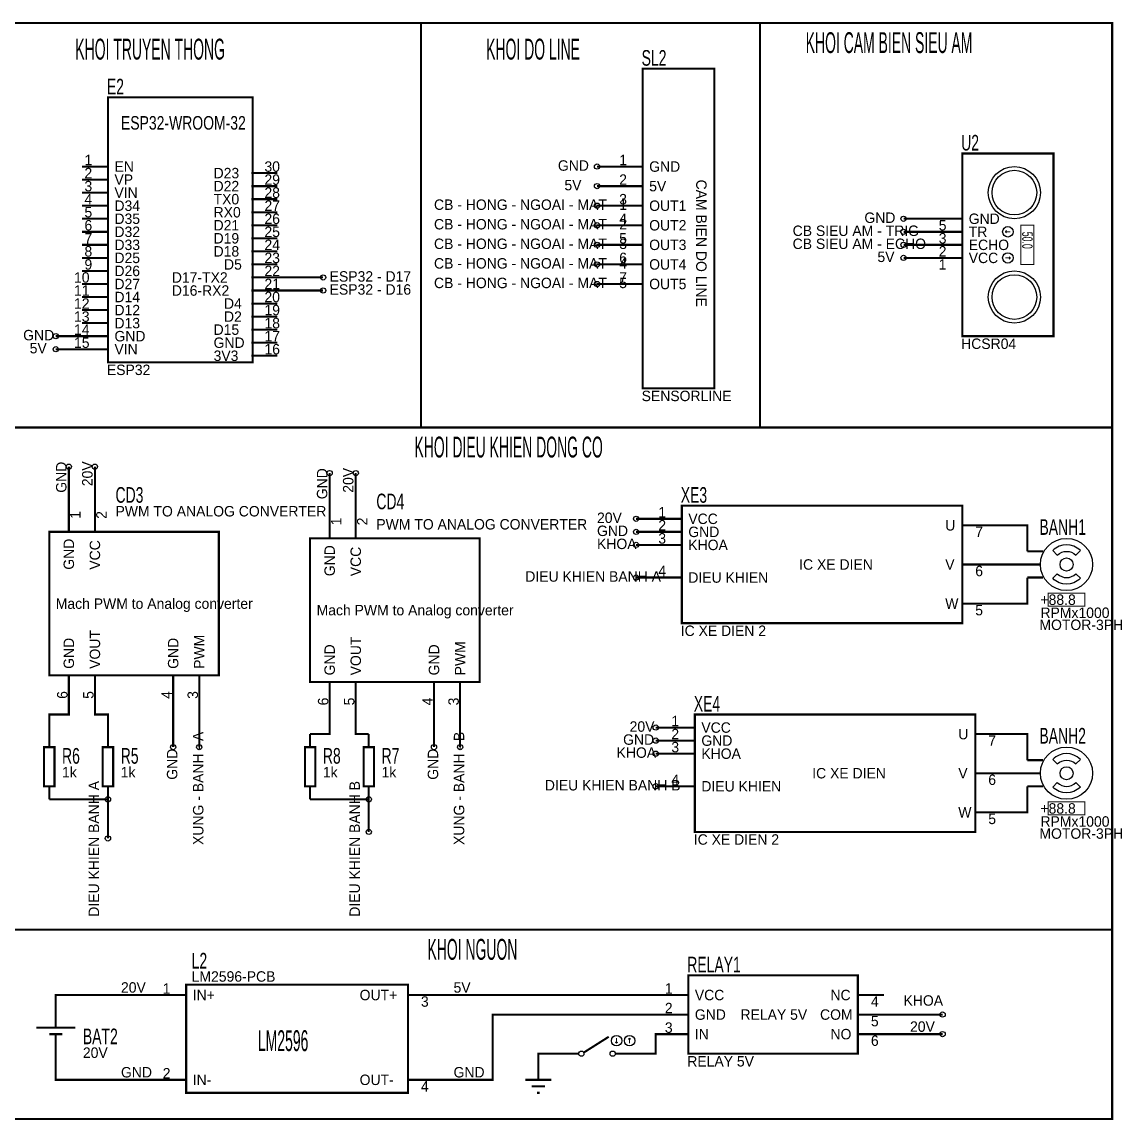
# Model space of a CAD drawing. Header units: inches. Extents: x -31.2 to 14.1, y -5 to 5.1.
# Drawn here: x -24.96 to -16.52, y -3.31 to 5.11 of the extents above; entities that cross this region are included whole.
import ezdxf

# ---------------------------------------------------------------- set-up
doc = ezdxf.new("R2010")
doc.units = ezdxf.units.IN
doc.layers.get('0').update_dxf_attribs({"linetype": 'CONTINUOUS'})
doc.layers.add('1', color=1, linetype='CONTINUOUS')

msp = doc.modelspace()

# ---------------------------------------------------------------- linework, layer by layer
for points, const_width in [([(-25.200001, 2), (-21.9, 2), (-21.9, 5.1), (-25.200001, 5.1), (-25.200001, 2)], 0.016), ([(-21.9, 2), (-19.299999, 2), (-19.299999, 5.1), (-21.9, 5.1), (-21.9, 2)], 0.016), ([(-19.299999, 2), (-16.6, 2), (-16.6, 5.1), (-19.299999, 5.1), (-19.299999, 2)], 0.016), ([(-20.200001, 2.3), (-19.65, 2.3), (-19.65, 4.75), (-20.200001, 4.75), (-20.200001, 2.3)], 0.016), ([(-24.299999, 2.5), (-23.190001, 2.5), (-23.190001, 4.53), (-24.299999, 4.53), (-24.299999, 2.5)], 0.016), ([(-17.75, 2.7), (-17.049999, 2.7), (-17.049999, 4.1), (-17.75, 4.1), (-17.75, 2.7)], 0.016), ([(-24.5, 4), (-24.299999, 4)], 0.016), ([(-20.4, 4), (-20.549999, 4)], 0.016), ([(-20.4, 4), (-20.200001, 4)], 0.016), ([(-24.5, 3.9), (-24.299999, 3.9)], 0.016), ([(-23, 3.95), (-23.200001, 3.95)], 0.016), ([(-24.5, 3.8), (-24.299999, 3.8)], 0.016), ([(-23, 3.85), (-23.200001, 3.85)], 0.016), ([(-20.4, 3.85), (-20.549999, 3.85)], 0.016), ([(-20.4, 3.85), (-20.200001, 3.85)], 0.016), ([(-23, 3.75), (-23.200001, 3.75)], 0.016), ([(-24.5, 3.7), (-24.299999, 3.7)], 0.016), ([(-23, 3.65), (-23.200001, 3.65)], 0.016), ([(-20.4, 3.7), (-20.549999, 3.7)], 0.016), ([(-20.4, 3.7), (-20.200001, 3.7)], 0.016), ([(-24.5, 3.6), (-24.299999, 3.6)], 0.016), ([(-23, 3.55), (-23.200001, 3.55)], 0.016), ([(-20.4, 3.55), (-20.549999, 3.55)], 0.016), ([(-20.4, 3.55), (-20.200001, 3.55)], 0.016), ([(-17.950001, 3.6), (-18.200001, 3.6)], 0.016), ([(-17.950001, 3.6), (-17.75, 3.6)], 0.016), ([(-17.299999, 3.25), (-17.200001, 3.25), (-17.200001, 3.55), (-17.299999, 3.55), (-17.299999, 3.25)], 0.008), ([(-24.5, 3.5), (-24.299999, 3.5)], 0.016), ([(-23, 3.45), (-23.200001, 3.45)], 0.016), ([(-17.950001, 3.5), (-18.200001, 3.5)], 0.016), ([(-17.950001, 3.5), (-17.75, 3.5)], 0.016), ([(-17.42, 3.5), (-17.41, 3.51)], 0.008), ([(-17.42, 3.5), (-17.41, 3.49)], 0.008), ([(-17.42, 3.5), (-17.379999, 3.5)], 0.008), ([(-24.5, 3.4), (-24.299999, 3.4)], 0.016), ([(-20.4, 3.4), (-20.549999, 3.4)], 0.016), ([(-20.4, 3.4), (-20.200001, 3.4)], 0.016), ([(-17.950001, 3.4), (-18.200001, 3.4)], 0.016), ([(-17.950001, 3.4), (-17.75, 3.4)], 0.016), ([(-24.5, 3.3), (-24.299999, 3.3)], 0.016), ([(-23, 3.35), (-23.200001, 3.35)], 0.016), ([(-17.950001, 3.3), (-18.200001, 3.3)], 0.016), ([(-17.950001, 3.3), (-17.75, 3.3)], 0.016), ([(-17.379999, 3.3), (-17.42, 3.3)], 0.008), ([(-17.379999, 3.3), (-17.389999, 3.31)], 0.008), ([(-17.379999, 3.3), (-17.389999, 3.29)], 0.008), ([(-24.5, 3.2), (-24.299999, 3.2)], 0.016), ([(-23, 3.25), (-23.200001, 3.25)], 0.016), ([(-20.4, 3.25), (-20.549999, 3.25)], 0.016), ([(-20.4, 3.25), (-20.200001, 3.25)], 0.016), ([(-23, 3.15), (-23.200001, 3.15)], 0.016), ([(-23, 3.15), (-22.65, 3.15)], 0.016), ([(-24.5, 3.1), (-24.299999, 3.1)], 0.016), ([(-23, 3.05), (-23.200001, 3.05)], 0.016), ([(-23, 3.05), (-22.65, 3.05)], 0.016), ([(-20.4, 3.1), (-20.549999, 3.1)], 0.016), ([(-20.4, 3.1), (-20.200001, 3.1)], 0.016), ([(-24.5, 3), (-24.299999, 3)], 0.016), ([(-23, 2.95), (-23.200001, 2.95)], 0.016), ([(-24.5, 2.9), (-24.299999, 2.9)], 0.016), ([(-24.5, 2.8), (-24.299999, 2.8)], 0.016), ([(-23, 2.85), (-23.200001, 2.85)], 0.016), ([(-24.5, 2.7), (-24.700001, 2.7)], 0.016), ([(-24.5, 2.7), (-24.299999, 2.7)], 0.016), ([(-23, 2.75), (-23.200001, 2.75)], 0.016), ([(-23, 2.65), (-23.200001, 2.65)], 0.016), ([(-24.5, 2.6), (-24.700001, 2.6)], 0.016), ([(-24.5, 2.6), (-24.299999, 2.6)], 0.016), ([(-23, 2.55), (-23.200001, 2.55)], 0.016), ([(-25.200001, -1.85), (-16.6, -1.85), (-16.6, 2), (-25.200001, 2), (-25.200001, -1.85)], 0.016), ([(-24.6, 1.4), (-24.6, 1.7)], 0.016), ([(-24.4, 1.4), (-24.4, 1.7)], 0.016), ([(-22.6, 1.35), (-22.6, 1.65)], 0.016), ([(-22.4, 1.35), (-22.4, 1.65)], 0.016), ([(-24.6, 1.4), (-24.6, 1.2)], 0.016), ([(-24.4, 1.4), (-24.4, 1.2)], 0.016), ([(-22.6, 1.35), (-22.6, 1.15)], 0.016), ([(-22.4, 1.35), (-22.4, 1.15)], 0.016), ([(-19.9, 0.5), (-17.75, 0.5), (-17.75, 1.4), (-19.9, 1.4), (-19.9, 0.5)], 0.016), ([(-20.1, 1.3), (-20.25, 1.3)], 0.016), ([(-20.1, 1.3), (-19.9, 1.3)], 0.016), ([(-24.75, 0.1), (-23.450001, 0.1), (-23.450001, 1.2), (-24.75, 1.2), (-24.75, 0.1)], 0.016), ([(-20.1, 1.2), (-20.25, 1.2)], 0.016), ([(-20.1, 1.2), (-19.9, 1.2)], 0.016), ([(-17.549999, 1.25), (-17.75, 1.25)], 0.016), ([(-17.25, 1.05), (-17.25, 1.25), (-17.549999, 1.25)], 0.016), ([(-22.75, 0.05), (-21.450001, 0.05), (-21.450001, 1.15), (-22.75, 1.15), (-22.75, 0.05)], 0.016), ([(-20.1, 1.1), (-20.25, 1.1)], 0.016), ([(-20.1, 1.1), (-19.9, 1.1)], 0.016), ([(-17.25, 1.05), (-17.15, 1.05)], 0.016), ([(-17.15, 1.05), (-17.129999, 1.05)], 0.016), ([(-17.549999, 0.95), (-17.75, 0.95)], 0.016), ([(-17.25, 0.95), (-17.549999, 0.95)], 0.016), ([(-17.25, 0.95), (-17.15, 0.95)], 0.016), ([(-20.1, 0.85), (-20.25, 0.85)], 0.016), ([(-20.1, 0.85), (-19.9, 0.85)], 0.016), ([(-17.25, 0.85), (-17.25, 0.65), (-17.549999, 0.65)], 0.016), ([(-17.25, 0.85), (-17.15, 0.85)], 0.016), ([(-17.15, 0.85), (-17.129999, 0.85)], 0.016), ([(-17.09, 0.63), (-16.809999, 0.63), (-16.809999, 0.73), (-17.09, 0.73), (-17.09, 0.63)], 0.008), ([(-17.549999, 0.65), (-17.75, 0.65)], 0.016), ([(-24.6, -0.1), (-24.6, 0.1)], 0.016), ([(-24.4, -0.1), (-24.4, 0.1)], 0.016), ([(-23.799999, -0.1), (-23.799999, 0.1)], 0.016), ([(-23.6, -0.1), (-23.6, 0.1)], 0.016), ([(-22.6, -0.15), (-22.6, 0.05)], 0.016), ([(-22.4, -0.15), (-22.4, 0.05)], 0.016), ([(-21.799999, -0.15), (-21.799999, 0.05)], 0.016), ([(-21.6, -0.15), (-21.6, 0.05)], 0.016), ([(-24.6, -0.1), (-24.6, -0.2), (-24.75, -0.2), (-24.75, -0.35)], 0.016), ([(-24.4, -0.1), (-24.4, -0.2), (-24.299999, -0.2), (-24.299999, -0.35)], 0.016), ([(-23.799999, -0.1), (-23.799999, -0.45)], 0.016), ([(-23.6, -0.1), (-23.6, -0.45)], 0.016), ([(-22.6, -0.15), (-22.6, -0.35), (-22.75, -0.35)], 0.016), ([(-22.4, -0.15), (-22.4, -0.35), (-22.299999, -0.35)], 0.016), ([(-21.799999, -0.15), (-21.799999, -0.45)], 0.016), ([(-21.6, -0.15), (-21.6, -0.45)], 0.016), ([(-19.799999, -1.1), (-17.65, -1.1), (-17.65, -0.2), (-19.799999, -0.2), (-19.799999, -1.1)], 0.016), ([(-20, -0.3), (-20.1, -0.3)], 0.016), ([(-20, -0.3), (-19.799999, -0.3)], 0.016), ([(-24.75, -0.35), (-24.75, -0.45)], 0.016), ([(-24.299999, -0.35), (-24.299999, -0.45)], 0.016), ([(-22.75, -0.35), (-22.75, -0.45)], 0.016), ([(-22.299999, -0.35), (-22.299999, -0.45)], 0.016), ([(-20, -0.4), (-20.1, -0.4)], 0.016), ([(-20, -0.4), (-19.799999, -0.4)], 0.016), ([(-17.450001, -0.35), (-17.65, -0.35)], 0.016), ([(-17.25, -0.55), (-17.25, -0.35), (-17.450001, -0.35)], 0.016), ([(-24.790001, -0.75), (-24.709999, -0.75), (-24.709999, -0.45), (-24.790001, -0.45), (-24.790001, -0.75)], 0.016), ([(-24.34, -0.75), (-24.26, -0.75), (-24.26, -0.45), (-24.34, -0.45), (-24.34, -0.75)], 0.016), ([(-22.790001, -0.75), (-22.709999, -0.75), (-22.709999, -0.45), (-22.790001, -0.45), (-22.790001, -0.75)], 0.016), ([(-22.34, -0.75), (-22.26, -0.75), (-22.26, -0.45), (-22.34, -0.45), (-22.34, -0.75)], 0.016), ([(-20, -0.5), (-20.1, -0.5)], 0.016), ([(-20, -0.5), (-19.799999, -0.5)], 0.016), ([(-17.25, -0.55), (-17.15, -0.55)], 0.016), ([(-17.15, -0.55), (-17.129999, -0.55)], 0.016), ([(-17.450001, -0.65), (-17.65, -0.65)], 0.016), ([(-17.25, -0.65), (-17.450001, -0.65)], 0.016), ([(-17.25, -0.65), (-17.15, -0.65)], 0.016), ([(-24.75, -0.85), (-24.75, -0.75)], 0.016), ([(-24.299999, -0.85), (-24.299999, -0.75)], 0.016), ([(-22.75, -0.85), (-22.75, -0.75)], 0.016), ([(-22.299999, -0.85), (-22.299999, -0.75)], 0.016), ([(-20, -0.75), (-20.1, -0.75)], 0.016), ([(-20, -0.75), (-19.799999, -0.75)], 0.016), ([(-17.25, -0.75), (-17.25, -0.95), (-17.450001, -0.95)], 0.016), ([(-17.25, -0.75), (-17.15, -0.75)], 0.016), ([(-17.15, -0.75), (-17.129999, -0.75)], 0.016), ([(-24.75, -0.85), (-24.299999, -0.85), (-24.299999, -0.85), (-24.299999, -1.15)], 0.016), ([(-22.75, -0.85), (-22.299999, -0.85), (-22.299999, -0.85), (-22.299999, -1.1)], 0.016), ([(-17.09, -0.97), (-16.809999, -0.97), (-16.809999, -0.87), (-17.09, -0.87), (-17.09, -0.97)], 0.008), ([(-17.450001, -0.95), (-17.65, -0.95)], 0.016), ([(-25.200001, -3.3), (-16.6, -3.3), (-16.6, -1.85), (-25.200001, -1.85), (-25.200001, -3.3)], 0.016), ([(-19.85, -2.8), (-18.549999, -2.8), (-18.549999, -2.2), (-19.85, -2.2), (-19.85, -2.8)], 0.016), ([(-23.700001, -3.1), (-22, -3.1), (-22, -2.27), (-23.700001, -2.27), (-23.700001, -3.1)], 0.016), ([(-23.9, -2.35), (-24.700001, -2.35), (-24.700001, -2.5)], 0.016), ([(-23.9, -2.35), (-23.700001, -2.35)], 0.016), ([(-21.799999, -2.35), (-22, -2.35)], 0.016), ([(-21.799999, -2.35), (-20.049999, -2.35)], 0.016), ([(-20.049999, -2.35), (-19.85, -2.35)], 0.016), ([(-18.35, -2.35), (-18.549999, -2.35)], 0.016), ([(-24.700001, -2.5), (-24.700001, -2.6)], 0.016), ([(-21.799999, -3), (-21.35, -3), (-21.35, -2.5), (-20.049999, -2.5)], 0.016), ([(-20.049999, -2.5), (-19.85, -2.5)], 0.016), ([(-18.35, -2.5), (-18.549999, -2.5)], 0.016), ([(-18.35, -2.5), (-17.9, -2.5)], 0.016), ([(-24.549999, -2.6), (-24.85, -2.6)], 0.016), ([(-24.65, -2.65), (-24.75, -2.65)], 0.016), ([(-24.700001, -2.65), (-24.700001, -2.7)], 0.016), ([(-24.700001, -2.8), (-24.700001, -2.7)], 0.016), ([(-20.65, -2.79), (-20.459999, -2.67)], 0.016), ([(-20.4, -2.72), (-20.4, -2.68)], 0.008), ([(-20.299999, -2.68), (-20.309999, -2.69)], 0.008), ([(-20.049999, -2.65), (-20.1, -2.65), (-20.1, -2.8), (-20.299999, -2.8)], 0.016), ([(-20.299999, -2.68), (-20.290001, -2.69)], 0.008), ([(-20.299999, -2.68), (-20.299999, -2.72)], 0.008), ([(-20.049999, -2.65), (-19.85, -2.65)], 0.016), ([(-18.35, -2.65), (-18.549999, -2.65)], 0.016), ([(-18.35, -2.65), (-17.9, -2.65)], 0.016), ([(-20.4, -2.72), (-20.41, -2.71)], 0.008), ([(-20.4, -2.72), (-20.389999, -2.71)], 0.008), ([(-23.9, -3), (-24.700001, -3), (-24.700001, -2.8)], 0.016), ([(-20.799999, -2.8), (-21, -2.8), (-21, -2.9)], 0.016), ([(-20.799999, -2.8), (-20.700001, -2.8)], 0.016), ([(-20.700001, -2.8), (-20.690001, -2.8)], 0.016), ([(-20.41, -2.8), (-20.4, -2.8)], 0.016), ([(-20.299999, -2.8), (-20.4, -2.8)], 0.016), ([(-21, -2.9), (-21, -3)], 0.016), ([(-23.9, -3), (-23.700001, -3)], 0.016), ([(-21.799999, -3), (-22, -3)], 0.016), ([(-21.1, -3), (-20.9, -3)], 0.016), ([(-21.049999, -3.05), (-20.950001, -3.05)], 0.016), ([(-21.01, -3.1), (-20.99, -3.1)], 0.016)]:
    msp.add_lwpolyline(points, dxfattribs=dict(const_width=const_width))
for points in [[(-16.843933, 1.056066), (-16.855494, 1.066554), (-16.867733, 1.075643), (-16.89386, 1.089626), (-16.921541, 1.098016), (-16.950001, 1.100813), (-16.978458, 1.098016), (-17.00614, 1.089626), (-17.032269, 1.075643), (-17.044508, 1.066554), (-17.056067, 1.056066), (-17.02071, 1.020711), (-17.004847, 1.033762), (-16.987427, 1.043084), (-16.968973, 1.048677), (-16.950001, 1.050542), (-16.931026, 1.048677), (-16.912573, 1.043084), (-16.895155, 1.033762), (-16.87929, 1.020711), (-16.843933, 1.056066)], [(-16.843933, 0.843934), (-16.855494, 0.833446), (-16.867733, 0.824358), (-16.89386, 0.810374), (-16.921541, 0.801984), (-16.950001, 0.799187), (-16.978458, 0.801984), (-17.00614, 0.810374), (-17.032269, 0.824358), (-17.044508, 0.833446), (-17.056067, 0.843934), (-17.02071, 0.879289), (-17.004847, 0.866238), (-16.987427, 0.856916), (-16.968973, 0.851323), (-16.950001, 0.849458), (-16.931026, 0.851323), (-16.912573, 0.856916), (-16.895155, 0.866238), (-16.87929, 0.879289), (-16.843933, 0.843934)], [(-16.843933, -0.543934), (-16.855494, -0.533446), (-16.867733, -0.524357), (-16.89386, -0.510374), (-16.921541, -0.501984), (-16.950001, -0.499187), (-16.978458, -0.501984), (-17.00614, -0.510374), (-17.032269, -0.524357), (-17.044508, -0.533446), (-17.056067, -0.543934), (-17.02071, -0.579289), (-17.004847, -0.566238), (-16.987427, -0.556916), (-16.968973, -0.551323), (-16.950001, -0.549458), (-16.931026, -0.551323), (-16.912573, -0.556916), (-16.895155, -0.566238), (-16.87929, -0.579289), (-16.843933, -0.543934)], [(-16.843933, -0.756066), (-16.855494, -0.766554), (-16.867733, -0.775643), (-16.89386, -0.789626), (-16.921541, -0.798016), (-16.950001, -0.800813), (-16.978458, -0.798016), (-17.00614, -0.789626), (-17.032269, -0.775643), (-17.044508, -0.766554), (-17.056067, -0.756066), (-17.02071, -0.720711), (-17.004847, -0.733762), (-16.987427, -0.743084), (-16.968973, -0.748677), (-16.950001, -0.750542), (-16.931026, -0.748677), (-16.912573, -0.743084), (-16.895155, -0.733762), (-16.87929, -0.720711), (-16.843933, -0.756066)]]:
    msp.add_lwpolyline(points)
for centre, radius in [((-20.549999, 4), 0.02), ((-17.35, 3.8), 0.2), ((-17.35, 3.8), 0.171172), ((-20.549999, 3.85), 0.02), ((-20.549999, 3.7), 0.02), ((-20.549999, 3.55), 0.02), ((-18.200001, 3.6), 0.02), ((-18.200001, 3.5), 0.02), ((-17.4, 3.5), 0.04), ((-20.549999, 3.4), 0.02), ((-18.200001, 3.4), 0.02), ((-18.200001, 3.3), 0.02), ((-17.4, 3.3), 0.04), ((-20.549999, 3.25), 0.02), ((-22.65, 3.15), 0.02), ((-17.35, 3), 0.2), ((-17.35, 3), 0.171172), ((-22.65, 3.05), 0.02), ((-20.549999, 3.1), 0.02), ((-24.700001, 2.7), 0.02), ((-24.700001, 2.6), 0.02), ((-24.6, 1.7), 0.02), ((-24.4, 1.7), 0.02), ((-22.6, 1.65), 0.02), ((-22.4, 1.65), 0.02), ((-20.25, 1.3), 0.02), ((-20.25, 1.2), 0.02), ((-20.25, 1.1), 0.02), ((-16.950001, 0.95), 0.2), ((-16.950001, 0.95), 0.05), ((-20.25, 0.85), 0.02), ((-20.1, -0.3), 0.02), ((-20.1, -0.4), 0.02), ((-23.799999, -0.45), 0.02), ((-23.6, -0.45), 0.02), ((-21.799999, -0.45), 0.02), ((-21.6, -0.45), 0.02), ((-20.1, -0.5), 0.02), ((-16.950001, -0.65), 0.2), ((-16.950001, -0.65), 0.05), ((-20.1, -0.75), 0.02), ((-24.299999, -0.85), 0.02), ((-22.299999, -0.85), 0.02), ((-22.299999, -1.1), 0.02), ((-24.299999, -1.15), 0.02), ((-17.9, -2.5), 0.02), ((-20.4, -2.7), 0.04), ((-20.299999, -2.7), 0.04), ((-17.9, -2.65), 0.02), ((-20.67, -2.8), 0.02), ((-20.43, -2.8), 0.02)]:
    msp.add_circle(centre, radius)

# ---------------------------------------------------------------- texts
for s, height, width, p in [('KHOI TRUYEN THONG', 0.16, 0.5, (-24.549999, 4.82)), ('KHOI DO LINE', 0.16, 0.5, (-21.4, 4.82)), ('KHOI CAM BIEN SIEU AM', 0.16, 0.5, (-18.950001, 4.87)), ('SL2', 0.12, 0.666667, (-20.208, 4.773)), ('E2', 0.12, 0.666667, (-24.308001, 4.553)), ('ESP32-WROOM-32', 0.104, 0.769231, (-24.200001, 4.283)), ('U2', 0.12, 0.666667, (-17.757999, 4.123)), ('KHOI DIEU KHIEN DONG CO', 0.16, 0.5, (-21.950001, 1.77)), ('CD3', 0.12, 0.666667, (-24.242001, 1.423)), ('XE3', 0.12, 0.666667, (-19.908001, 1.423)), ('CD4', 0.12, 0.666667, (-22.242001, 1.373)), ('BANH1', 0.12, 0.666667, (-17.158001, 1.177132)), ('XE4', 0.12, 0.666667, (-19.808001, -0.177)), ('BANH2', 0.12, 0.666667, (-17.158001, -0.422868)), ('R6', 0.12, 0.666667, (-24.652, -0.577)), ('R5', 0.12, 0.666667, (-24.202, -0.577)), ('R8', 0.12, 0.666667, (-22.652, -0.577)), ('R7', 0.12, 0.666667, (-22.202, -0.577)), ('KHOI NGUON', 0.16, 0.5, (-21.85, -2.08)), ('L2', 0.12, 0.666667, (-23.658001, -2.147)), ('RELAY1', 0.12, 0.666667, (-19.858, -2.177)), ('BAT2', 0.12, 0.666667, (-24.492001, -2.727)), ('LM2596', 0.16, 0.5, (-23.15, -2.78))]:
    msp.add_text(s, height=height, dxfattribs=dict(width=width)).set_placement(p)
for s, p in [('1', (-24.48, 4.01)), ('GND', (-20.85, 3.968)), ('1', (-20.379999, 4.01)), ('2', (-24.48, 3.91)), ('EN', (-24.25, 3.96)), ('D23', (-23.49, 3.91)), ('30', (-23.1, 3.96)), ('GND', (-20.15, 3.96)), ('3', (-24.48, 3.81)), ('VP', (-24.25, 3.86)), ('D22', (-23.49, 3.81)), ('29', (-23.1, 3.86)), ('5V', (-20.799999, 3.818)), ('2', (-20.379999, 3.86)), ('5V', (-20.15, 3.81)), ('VIN', (-24.25, 3.76)), ('28', (-23.1, 3.76)), ('4', (-24.48, 3.71)), ('D34', (-24.25, 3.66)), ('TX0', (-23.49, 3.71)), ('27', (-23.1, 3.66)), ('CB - HONG - NGOAI - MAT - 1', (-21.799999, 3.668)), ('3', (-20.379999, 3.71)), ('OUT1', (-20.15, 3.66)), ('5', (-24.48, 3.61)), ('D35', (-24.25, 3.56)), ('RX0', (-23.49, 3.61)), ('26', (-23.1, 3.56)), ('4', (-20.379999, 3.56)), ('GND', (-18.5, 3.568)), ('GND', (-17.700001, 3.56)), ('6', (-24.48, 3.51)), ('D21', (-23.49, 3.51)), ('CB - HONG - NGOAI - MAT - 2', (-21.799999, 3.518)), ('OUT2', (-20.15, 3.51)), ('CB SIEU AM - TRIG', (-19.049999, 3.468)), ('5', (-17.93, 3.51)), ('7', (-24.48, 3.41)), ('D32', (-24.25, 3.46)), ('D19', (-23.49, 3.41)), ('25', (-23.1, 3.46)), ('5', (-20.379999, 3.41)), ('3', (-17.93, 3.41)), ('TR', (-17.700001, 3.46)), ('8', (-24.48, 3.31)), ('D33', (-24.25, 3.36)), ('D18', (-23.49, 3.31)), ('24', (-23.1, 3.36)), ('CB - HONG - NGOAI - MAT - 3', (-21.799999, 3.368)), ('OUT3', (-20.15, 3.36)), ('CB SIEU AM - ECHO', (-19.049999, 3.368)), ('2', (-17.93, 3.31)), ('ECHO', (-17.700001, 3.36)), ('9', (-24.48, 3.21)), ('D25', (-24.25, 3.26)), ('D5', (-23.41, 3.21)), ('23', (-23.1, 3.26)), ('CB - HONG - NGOAI - MAT - 4', (-21.799999, 3.218)), ('6', (-20.379999, 3.26)), ('OUT4', (-20.15, 3.21)), ('5V', (-18.4, 3.268)), ('1', (-17.93, 3.21)), ('VCC', (-17.700001, 3.26)), ('D26', (-24.25, 3.16)), ('22', (-23.1, 3.16)), ('10', (-24.559999, 3.11)), ('D27', (-24.25, 3.06)), ('D17-TX2', (-23.809999, 3.11)), ('21', (-23.1, 3.06)), ('ESP32 - D17', (-22.6, 3.118)), ('CB - HONG - NGOAI - MAT - 5', (-21.799999, 3.068)), ('7', (-20.379999, 3.11)), ('OUT5', (-20.15, 3.06)), ('11', (-24.559999, 3.01)), ('D14', (-24.25, 2.96)), ('D16-RX2', (-23.809999, 3.01)), ('20', (-23.1, 2.96)), ('ESP32 - D16', (-22.6, 3.018)), ('12', (-24.559999, 2.91)), ('D4', (-23.41, 2.91)), ('13', (-24.559999, 2.81)), ('D12', (-24.25, 2.86)), ('D2', (-23.41, 2.81)), ('19', (-23.1, 2.86)), ('14', (-24.559999, 2.71)), ('D13', (-24.25, 2.76)), ('D15', (-23.49, 2.71)), ('18', (-23.1, 2.76)), ('GND', (-24.950001, 2.668)), ('GND', (-24.25, 2.66)), ('17', (-23.1, 2.66)), ('5V', (-24.9, 2.568)), ('15', (-24.559999, 2.61)), ('VIN', (-24.25, 2.56)), ('GND', (-23.49, 2.61)), ('16', (-23.1, 2.56)), ('HCSR04', (-17.757999, 2.602)), ('3V3', (-23.49, 2.51)), ('ESP32', (-24.308001, 2.402)), ('SENSORLINE', (-20.208, 2.202)), ('PWM TO ANALOG CONVERTER', (-24.242001, 1.318)), ('1', (-20.08, 1.31)), ('PWM TO ANALOG CONVERTER', (-22.242001, 1.218)), ('20V', (-20.549999, 1.268)), ('2', (-20.08, 1.21)), ('VCC', (-19.85, 1.26)), ('U', (-17.879999, 1.21)), ('GND', (-20.549999, 1.168)), ('3', (-20.08, 1.11)), ('GND', (-19.85, 1.16)), ('7', (-17.65, 1.16)), ('KHOA', (-20.549999, 1.068)), ('KHOA', (-19.85, 1.06)), ('4', (-20.08, 0.86)), ('IC XE DIEN', (-19, 0.91)), ('V', (-17.879999, 0.91)), ('6', (-17.65, 0.86)), ('DIEU KHIEN BANH A', (-21.1, 0.818)), ('DIEU KHIEN', (-19.85, 0.81)), ('Mach PWM to Analog converter', (-24.700001, 0.61)), ('W', (-17.879999, 0.61)), ('+88.8', (-17.15, 0.64)), ('Mach PWM to Analog converter', (-22.700001, 0.56)), ('5', (-17.65, 0.56)), ('RPMx1000', (-17.15, 0.54)), ('MOTOR-3PH', (-17.158001, 0.4475)), ('IC XE DIEN 2', (-19.908001, 0.402)), ('20V', (-20.299999, -0.332)), ('1', (-19.98, -0.29)), ('2', (-19.98, -0.39)), ('VCC', (-19.75, -0.34)), ('U', (-17.780001, -0.39)), ('GND', (-20.35, -0.432)), ('3', (-19.98, -0.49)), ('GND', (-19.75, -0.44)), ('7', (-17.549999, -0.44)), ('KHOA', (-20.4, -0.532)), ('KHOA', (-19.75, -0.54)), ('1k', (-24.652, -0.682)), ('1k', (-24.202, -0.682)), ('1k', (-22.652, -0.682)), ('1k', (-22.202, -0.682)), ('4', (-19.98, -0.74)), ('IC XE DIEN', (-18.9, -0.69)), ('V', (-17.780001, -0.69)), ('6', (-17.549999, -0.74)), ('DIEU KHIEN BANH B', (-20.950001, -0.782)), ('DIEU KHIEN', (-19.75, -0.79)), ('W', (-17.780001, -0.99)), ('+88.8', (-17.15, -0.96)), ('5', (-17.549999, -1.04)), ('RPMx1000', (-17.15, -1.06)), ('MOTOR-3PH', (-17.158001, -1.1525)), ('IC XE DIEN 2', (-19.808001, -1.198)), ('LM2596-PCB', (-23.658001, -2.248)), ('20V', (-24.200001, -2.332)), ('1', (-23.879999, -2.34)), ('5V', (-21.65, -2.332)), ('1', (-20.030001, -2.34)), ('IN+', (-23.65, -2.39)), ('OUT+', (-22.370001, -2.39)), ('3', (-21.9, -2.44)), ('VCC', (-19.799999, -2.39)), ('NC', (-18.76, -2.39)), ('4', (-18.450001, -2.44)), ('KHOA', (-18.200001, -2.432)), ('2', (-20.030001, -2.49)), ('GND', (-19.799999, -2.54)), ('RELAY 5V', (-19.450001, -2.54)), ('COM', (-18.84, -2.54)), ('5', (-18.450001, -2.59)), ('3', (-20.030001, -2.64)), ('IN', (-19.799999, -2.69)), ('NO', (-18.76, -2.69)), ('20V', (-18.15, -2.632)), ('6', (-18.450001, -2.74)), ('20V', (-24.492001, -2.832)), ('RELAY 5V', (-19.858, -2.898)), ('GND', (-24.200001, -2.982)), ('2', (-23.879999, -2.99)), ('GND', (-21.65, -2.982)), ('IN-', (-23.65, -3.04)), ('OUT-', (-22.370001, -3.04)), ('4', (-21.9, -3.09))]:
    msp.add_text(s, height=0.08).set_placement(p)
for s, rotation, p in [('CAM BIEN DO LINE', -90, (-19.790001, 3.9)), ('GND', 90, (-24.618, 1.5)), ('20V', 90, (-24.417999, 1.55)), ('20V', 90, (-22.417999, 1.5)), ('GND', 90, (-22.618, 1.45)), ('1', 90, (-24.51, 1.3)), ('2', 90, (-24.309999, 1.3)), ('1', 90, (-22.51, 1.25)), ('2', 90, (-22.309999, 1.25)), ('GND', 90, (-24.559999, 0.91)), ('VCC', 90, (-24.360001, 0.91)), ('GND', 90, (-22.559999, 0.86)), ('VCC', 90, (-22.360001, 0.86)), ('VOUT', 90, (-24.360001, 0.15)), ('GND', 90, (-24.559999, 0.15)), ('GND', 90, (-23.76, 0.15)), ('PWM', 90, (-23.559999, 0.15)), ('VOUT', 90, (-22.360001, 0.1)), ('PWM', 90, (-21.559999, 0.1)), ('GND', 90, (-22.559999, 0.1)), ('GND', 90, (-21.76, 0.1)), ('6', 90, (-24.610001, -0.08)), ('5', 90, (-24.41, -0.08)), ('4', 90, (-23.809999, -0.08)), ('3', 90, (-23.610001, -0.08)), ('6', 90, (-22.610001, -0.13)), ('5', 90, (-22.41, -0.13)), ('4', 90, (-21.809999, -0.13)), ('3', 90, (-21.610001, -0.13)), ('XUNG - BANH - A', 90, (-23.568001, -1.2)), ('XUNG - BANH - B', 90, (-21.568001, -1.2)), ('GND', 90, (-23.768, -0.7)), ('GND', 90, (-21.768, -0.7)), ('DIEU KHIEN BANH A', 90, (-24.368, -1.75)), ('DIEU KHIEN BANH B', 90, (-22.368, -1.75))]:
    msp.add_text(s, height=0.08, rotation=rotation).set_placement(p)
at = {"layer": '1', "width": 0.625}
msp.add_text('50.0', height=0.08, rotation=-90, dxfattribs=at).set_placement((-17.290001, 3.5))

doc.saveas('drawing.dxf')
